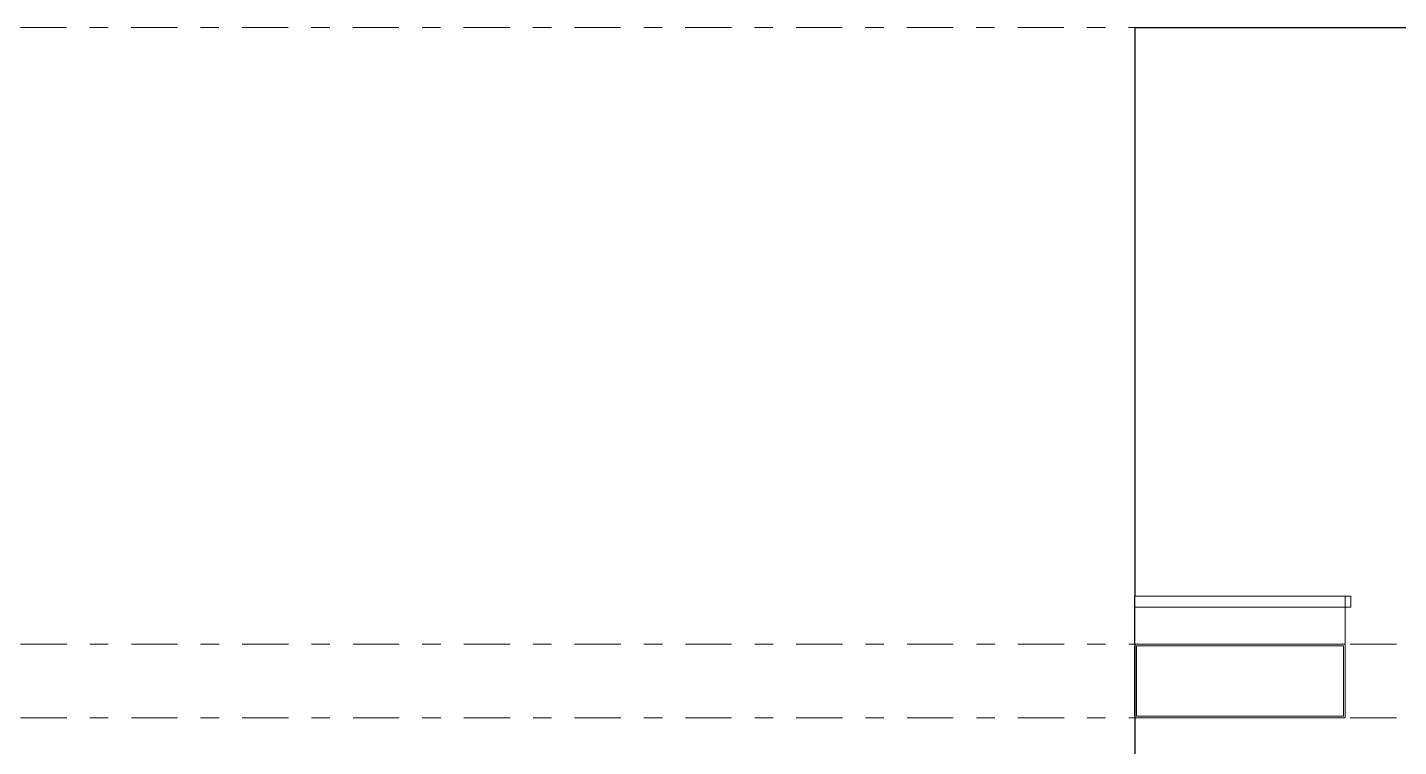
# Model space of a CAD drawing. Header units: metres. Extents: x 294 to 1101, y -498 to -355.
# Drawn here: x 569.01 to 576.44, y -467.78 to -463.88 of the extents above; entities that cross this region are included whole.
import ezdxf

# ---------------------------------------------------------------- set-up
doc = ezdxf.new("R2010")
doc.units = ezdxf.units.M
doc.linetypes.add('DASHDOT2', pattern=[0.5, 0.25, -0.125, 0, -0.125])
doc.layers.add('19-JARDINERIA', color=80, linetype='Continuous', lineweight=0)
doc.layers.add('roof', color=16, linetype='DASHDOT2', lineweight=18)

msp = doc.modelspace()

# ---------------------------------------------------------------- linework, layer by layer
for p, q in [((575.0093, -463.88), (577.0254, -463.88)), ((575.0093, -463.88), (575.0093, -466.96)), ((575.0093, -467.02), (575.0093, -466.96)), ((575.0093, -467.22), (575.0093, -467.02)), ((575.0093, -467.22), (575.0094, -467.22)), ((575.0093, -467.22), (575.0093, -467.23)), ((575.0093, -467.61), (575.0093, -467.23)), ((575.0093, -467.23), (575.0094, -467.23)), ((575.0094, -467.22), (575.0094, -467.23)), ((575.0094, -467.23), (575.0094, -467.61)), ((575.0093, -467.61), (575.0094, -467.61)), ((575.0093, -467.61), (575.0093, -467.6189)), ((575.0093, -467.6189), (575.0093, -467.62)), ((575.0094, -467.6189), (575.0093, -467.6189)), ((575.0093, -467.62), (575.0094, -467.62)), ((575.0093, -467.62), (575.0093, -470.96)), ((575.0094, -467.61), (575.0094, -467.6189)), ((575.0094, -467.6189), (575.0094, -467.62))]:
    msp.add_line(p, q)
at = {"layer": '19-JARDINERIA', "color": 251}
for p, q in [((575.0093, -466.96), (576.1493, -466.96)), ((576.1493, -467.02), (576.1493, -466.96)), ((576.1493, -466.96), (576.1793, -466.96)), ((576.1793, -467.02), (576.1793, -466.96)), ((576.1493, -467.02), (575.0093, -467.02)), ((576.1493, -467.22), (576.1493, -467.02)), ((576.1493, -467.02), (576.1793, -467.02)), ((576.1493, -467.22), (575.0094, -467.22)), ((576.1393, -467.23), (575.0194, -467.23)), ((575.0194, -467.23), (575.0194, -467.61)), ((576.1393, -467.61), (576.1393, -467.23)), ((576.1493, -467.22), (576.1493, -467.23)), ((576.1493, -467.61), (576.1493, -467.23)), ((575.0094, -467.62), (576.1493, -467.62)), ((575.0194, -467.61), (576.1393, -467.61)), ((576.1493, -467.61), (576.1493, -467.62))]:
    msp.add_line(p, q, dxfattribs=at)
at = {"layer": 'roof'}
for p, q in [((577.0254, -463.88), (553.2563, -463.88)), ((551.5765, -467.22), (577.0254, -467.22)), ((551.5765, -467.62), (577.0254, -467.62))]:
    msp.add_line(p, q, dxfattribs=at)

doc.saveas('drawing.dxf')
